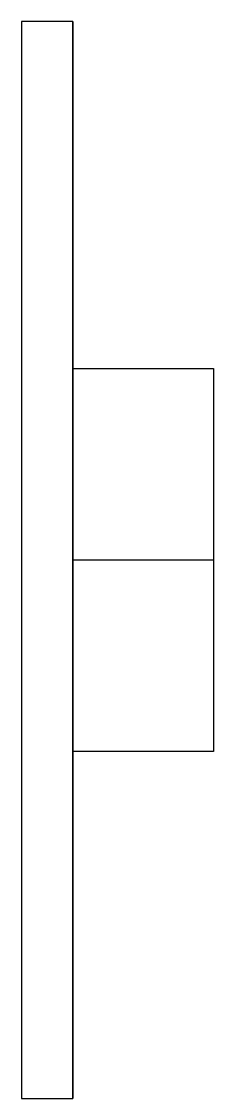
# Model space of a CAD drawing. Header units: millimetres. Extents: x 0 to 4.5, y 0 to 25.3.
import ezdxf

# ---------------------------------------------------------------- set-up
doc = ezdxf.new("R2010")
doc.units = ezdxf.units.MM
doc.layers.get('0').update_dxf_attribs({"linetype": 'CONTINUOUS'})

msp = doc.modelspace()

# ---------------------------------------------------------------- linework, layer by layer
for p, q in [((1.2, 25.3), (1.2, 0)), ((4.5, 12.65), (1.2, 12.65))]:
    msp.add_line(p, q)
for points in [[(0, 25.3), (0, 0), (1.2, 0), (1.2, 25.3)], [(1.2, 17.15), (4.5, 17.15), (4.5, 8.15), (1.2, 8.15)]]:
    msp.add_lwpolyline(points, close=True)

doc.saveas('drawing.dxf')
